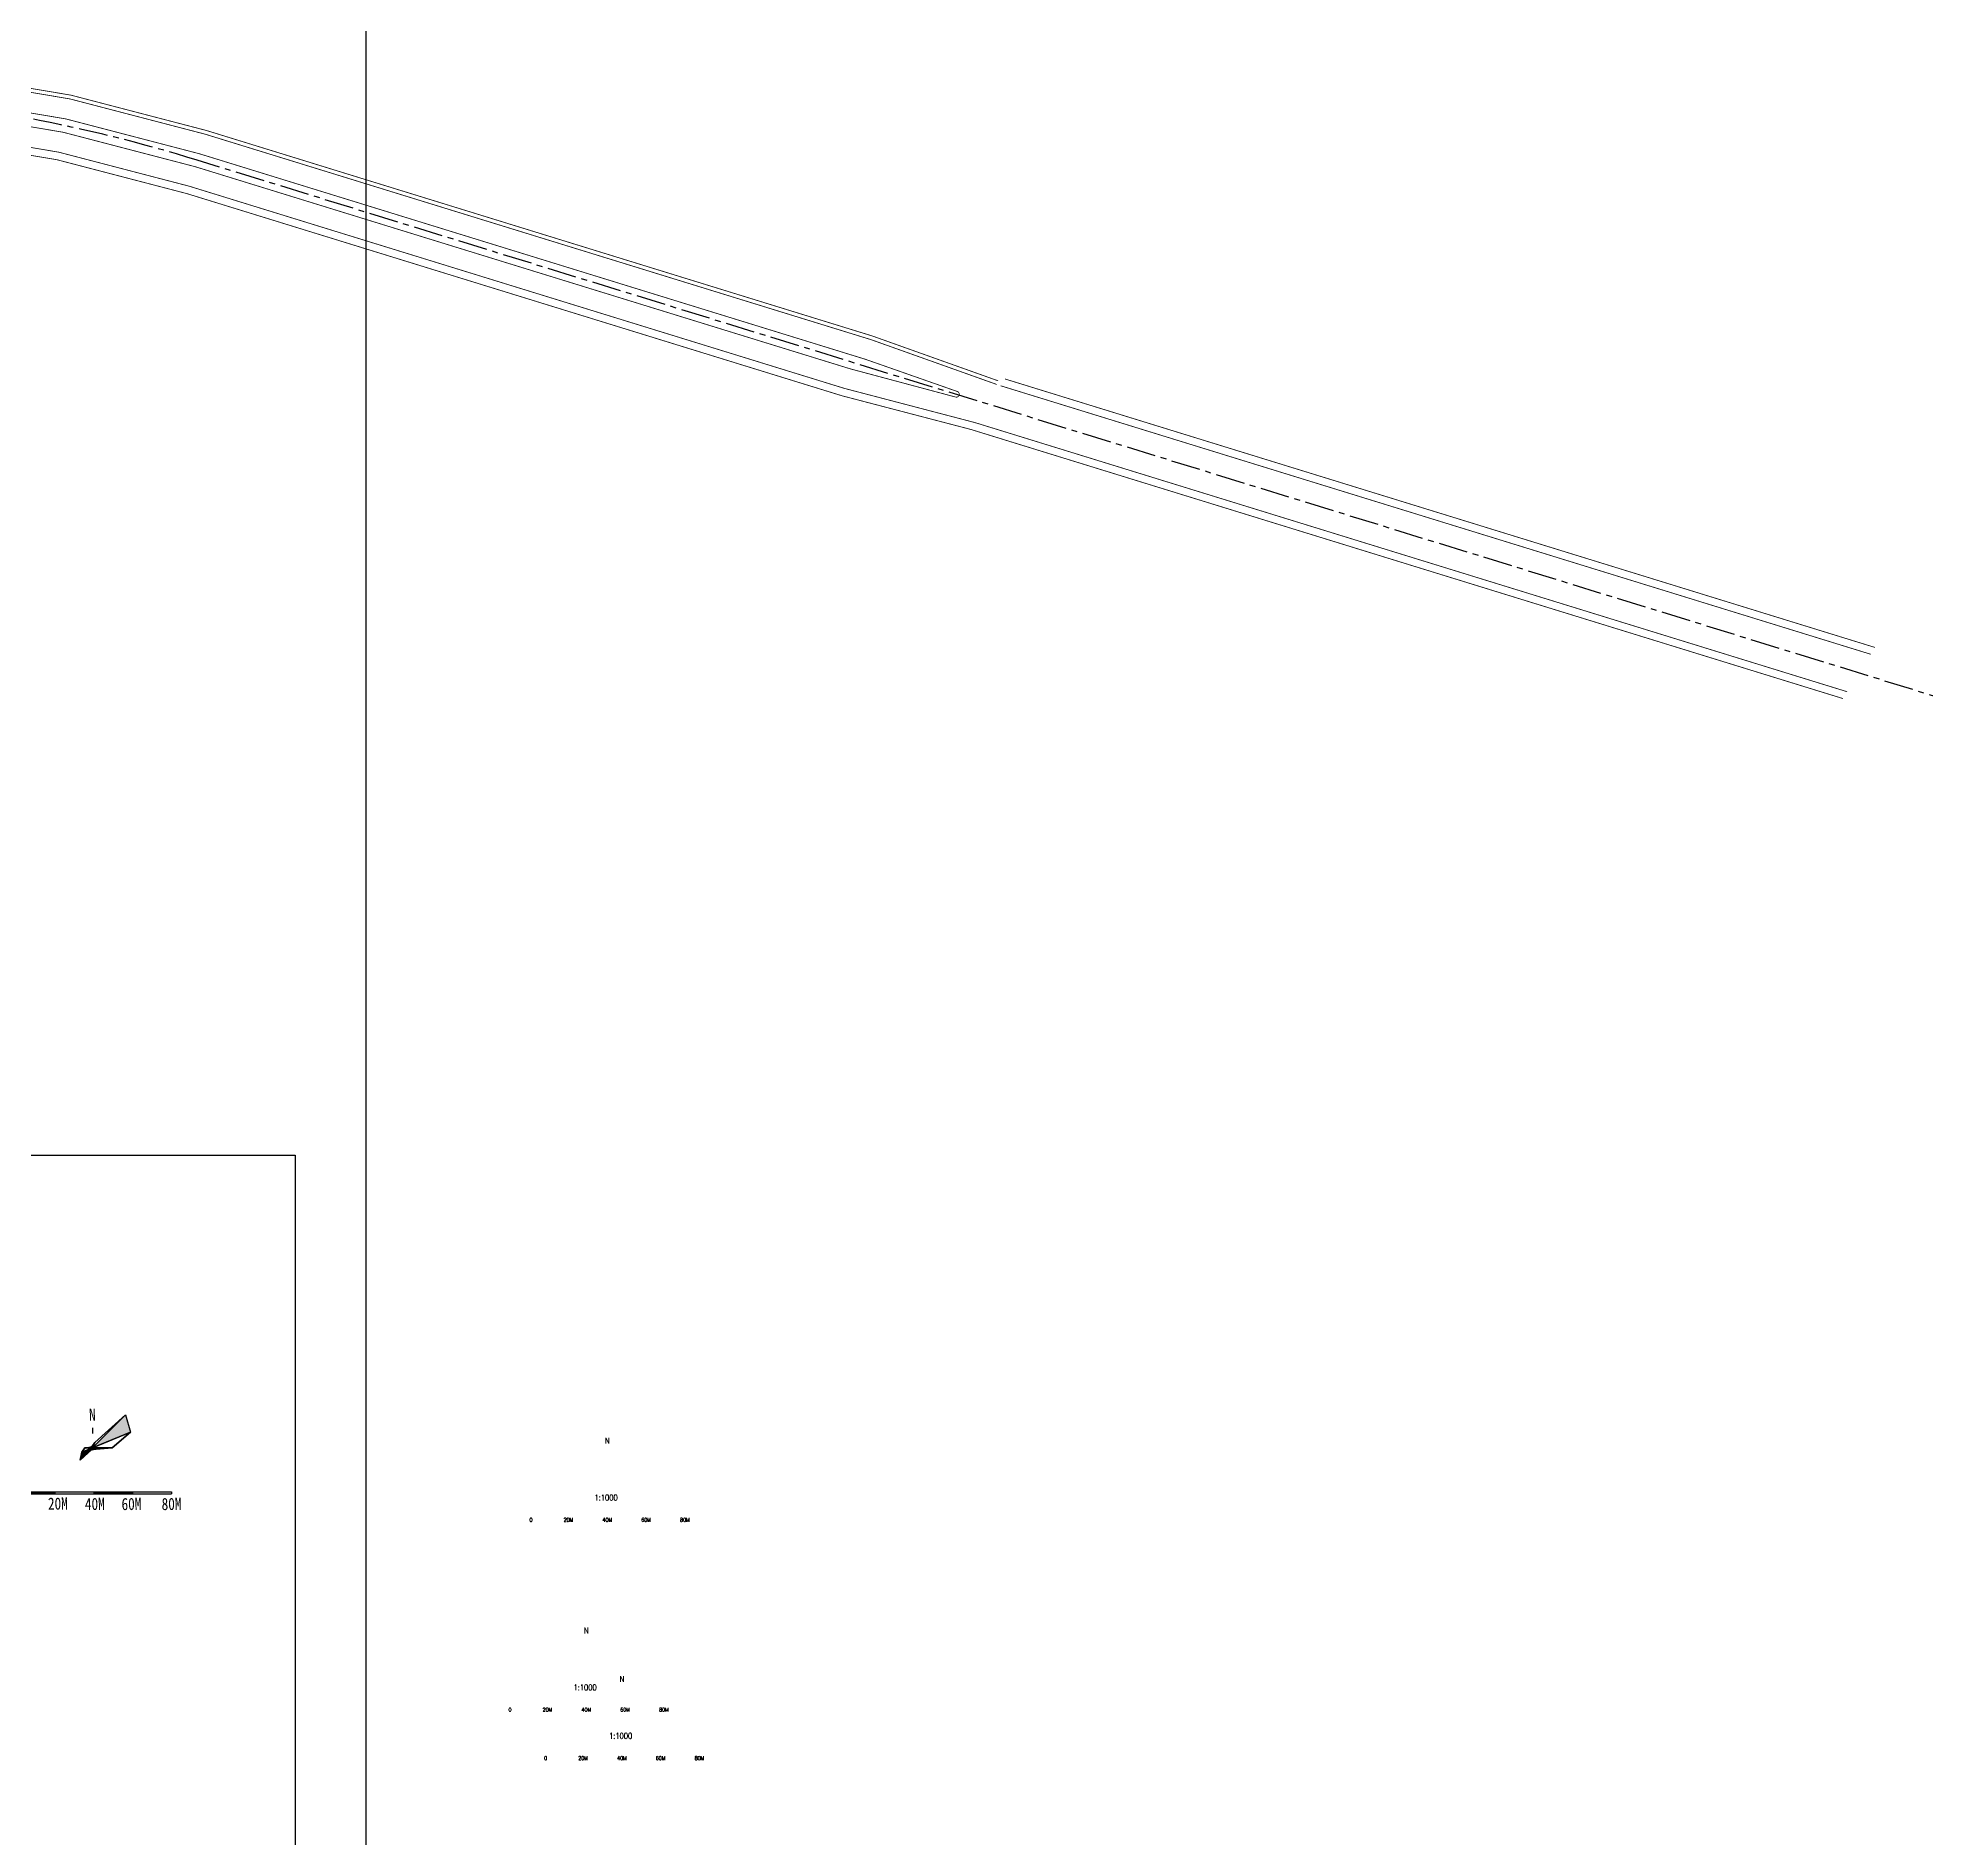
# Model space of a CAD drawing. Extents: x 10519 to 17598, y -625 to 2857.
# Drawn here: x 14240 to 15212, y 754 to 1681 of the extents above; entities that cross this region are included whole.
import ezdxf

# ---------------------------------------------------------------- set-up
doc = ezdxf.new("R2010")
doc.units = 0
doc.header["$MEASUREMENT"] = 0
doc.linetypes.add('CENTER', pattern=[2, 1.25, -0.25, 0.25, -0.25])
doc.linetypes.add('CENTERX2', pattern=[4, 2.5, -0.5, 0.5, -0.5])
doc.layers.get('0').update_dxf_attribs({"linetype": 'CONTINUOUS'})
for name, color, linetype in [('00000衢化东路中线', 1, 'CENTER'), ('00000道路边线', 2, 'CONTINUOUS'), ('000道路名称', 6, 'CONTINUOUS'), ('TYBZ', 7, 'CONTINUOUS')]:
    doc.layers.add(name, color=color, linetype=linetype)
doc.styles.add('HZ', font='txt8.shx', dxfattribs={"width": 0.8, "bigfont": 'hz.shx'})
doc.styles.add('黑体', font='SIMHEI.TTF', dxfattribs={"width": 0.8})

msp = doc.modelspace()

# ---------------------------------------------------------------- hatches: boundary and pattern name
h = msp.add_hatch()
h.set_pattern_fill('ANSI31', color=256, style=0)
h.set_pattern_definition([(45, (14337.52562, 862.4861), (-0.08838835, 0.08838835), [])])
h.paths.add_polyline_path([(14229.25, 932.41), (14229.25, 931.34), (14249.25, 931.34), (14249.25, 932.41)])
h.paths.add_polyline_path([(14269.25, 932.41), (14269.25, 931.34), (14289.25, 931.34), (14289.25, 932.41)])

# ---------------------------------------------------------------- linework, layer by layer
at = {"color": 7}
for p, q in [((14285.63, 972.07), (14262.29, 948.73)), ((14285.63, 972.07), (14288.06, 963.13)), ((14288.06, 963.13), (14263.11, 952.8)), ((14262.29, 948.73), (14263.11, 952.8)), ((14264.66, 955.1), (14267.73, 955.48)), ((14264.66, 955.1), (14278.66, 955.1)), ((14270.5, 954.33), (14267.73, 955.48)), ((14267.95, 955.8), (14268.28, 955.94)), ((14269.36, 954.39), (14267.95, 955.8)), ((14267.95, 955.8), (14268.66, 955.1)), ((14269.8, 957.87), (14268.27, 954.17)), ((14268.66, 954.1), (14268.27, 954.17)), ((14269.04, 954.25), (14268.28, 955.94)), ((14268.66, 956.1), (14269.8, 957.87)), ((14268.66, 955.1), (14268.66, 956.1)), ((14268.66, 955.1), (14268.66, 954.1)), ((14269.04, 954.25), (14269.36, 954.39))]:
    msp.add_line(p, q, dxfattribs=at)
for p, q in [((14269.8, 957.87), (14285.63, 972.07)), ((14278.66, 955.1), (14288.06, 963.13)), ((14262.29, 948.73), (14268.27, 954.17)), ((14264.66, 955.1), (14263.11, 952.8)), ((14267.73, 955.48), (14267.95, 955.8)), ((14268.28, 955.94), (14268.66, 956.1)), ((14268.66, 954.1), (14269.04, 954.25)), ((14269.36, 954.39), (14270.5, 954.33)), ((14270.5, 954.33), (14278.66, 955.1))]:
    msp.add_line(p, q)
at = {"linetype": 'Continuous'}
msp.add_line((14268.66, 965.34), (14268.66, 962.42), dxfattribs=at)
at = {"color": 7, "linetype": 'Continuous'}
for p, q in [((14229.25, 932.41), (14309.25, 932.41)), ((14229.25, 931.34), (14309.25, 931.34)), ((14249.25, 932.41), (14249.25, 931.34)), ((14269.25, 932.41), (14269.25, 931.34)), ((14289.25, 932.41), (14289.25, 931.34)), ((14309.25, 932.41), (14309.25, 931.34))]:
    msp.add_line(p, q, dxfattribs=at)
for points in [[(14268.66, 954.1), (14268.27, 954.17), (14262.29, 948.73), (14263.13, 952.81), (14264.66, 955.1), (14267.73, 955.48), (14267.95, 955.8), (14268.28, 955.94), (14268.66, 956.1), (14269.79, 957.83), (14285.63, 972.07), (14288.06, 963.13), (14278.65, 955.1), (14270.5, 954.33), (14269.36, 954.39), (14269.04, 954.25), (14268.66, 954.1), (14268.27, 954.17)], [(14268.66, 955.1), (14285.63, 972.07), (14288.06, 963.13)], [(14268.66, 955.1), (14285.63, 972.07), (14269.79, 957.83)], [(14268.66, 955.1), (14288.06, 963.13), (14278.65, 955.1)], [(14268.66, 955.1), (14262.29, 948.73), (14268.27, 954.17)], [(14268.66, 955.1), (14262.29, 948.73), (14263.13, 952.81)], [(14267.73, 955.48), (14268.66, 955.1), (14264.66, 955.1)], [(14267.95, 955.8), (14268.66, 955.1), (14267.73, 955.48)], [(14268.28, 955.94), (14268.66, 955.1), (14267.95, 955.8)], [(14268.27, 954.17), (14268.66, 955.1), (14268.66, 954.1)], [(14268.66, 956.1), (14268.28, 955.94), (14268.66, 955.1)], [(14268.66, 955.1), (14269.79, 957.83), (14268.66, 956.1)], [(14268.66, 955.1), (14270.5, 954.33), (14278.65, 955.1)], [(14268.66, 954.1), (14268.66, 955.1), (14269.04, 954.25)], [(14268.66, 955.1), (14269.36, 954.39), (14270.5, 954.33)], [(14268.66, 955.1), (14269.04, 954.25), (14269.36, 954.39)]]:
    msp.add_lwpolyline(points, close=True)
for points in [[(14285.63, 972.07), (14262.29, 948.73)], [(14288.06, 963.13), (14263.13, 952.81)], [(14267.73, 955.48), (14270.5, 954.33)], [(14269.36, 954.39), (14267.95, 955.8)], [(14269.8, 957.87), (14268.27, 954.17)], [(14268.28, 955.94), (14269.04, 954.25)]]:
    msp.add_lwpolyline(points)
at = {"color": 7}
for points, const_width in [([(14268.66, 945.33), (14268.66, 965.34)], 0.06), ([(14268.81, 964.27), (14268.81, 965.34)], 0.04), ([(14261.18, 955.1), (14276.13, 955.1)], 0.06)]:
    msp.add_lwpolyline(points, dxfattribs=dict(at, const_width=const_width))
at = {"color": 252}
for points in [[(14268.66, 955.1), (14285.63, 972.07), (14288.06, 963.13)], [(14268.65, 955.09), (14262.29, 948.73), (14268.64, 955.09), (14263.12, 952.81)], [(14267.73, 955.48), (14268.66, 955.1), (14264.66, 955.1)], [(14268.28, 955.94), (14268.66, 955.1), (14267.95, 955.8)], [(14268.66, 954.1), (14268.27, 954.17), (14268.65, 955.09), (14268.27, 954.17)], [(14278.65, 955.1), (14270.5, 954.33), (14268.65, 955.1), (14270.5, 954.33)], [(14268.66, 955.1), (14269.79, 957.83), (14268.66, 956.1)], [(14269.36, 954.39), (14269.04, 954.25), (14268.66, 955.09), (14269.04, 954.25)]]:
    msp.add_solid(points, dxfattribs=at)
at = {"layer": '00000衢化东路中线', "color": 6, "linetype": 'CENTERX2', "ltscale": 6}
msp.add_line((15365.92, 1295.66), (14322.51, 1617.61), dxfattribs=at)
msp.add_arc((14086.64, 853.17), 800, 72.85236, 123.49692, dxfattribs=at)
at = {"layer": '00000道路边线', "const_width": 0.4}
for points in [[(14733.95, 1502.22), (14669.36, 1525.24), (14326.64, 1630.98, 0.224647), (13637.4, 1531.98), (13568.88, 1486.63, -0.417908), (13534.07, 1493.95), (13429.65, 1656.13, -0.410529), (13433.98, 1676.76), (13440.5, 1681.07)], [(14734.63, 1504.1), (14669.99, 1527.14), (14327.23, 1632.9, 0.224647), (13636.3, 1533.64), (13567.78, 1488.3, -0.417908), (13535.75, 1495.03), (13431.33, 1657.21, -0.410529), (13435.08, 1675.09), (13441.6, 1679.4)], [(14666.07, 1515.26), (14323.54, 1620.95, 0.224647), (13643.2, 1523.22), (13573.33, 1476.98, 1), (13577.19, 1471.15), (13647.06, 1517.38, -0.224647), (14321.48, 1614.26), (14658.38, 1510.31)], [(13756.6, 1148.31, -0.065136), (13825.18, 1003.38, 0.065136), (13756.6, 1148.31), (13576.29, 1428.36, -0.410529), (13583.52, 1462.74), (13652.85, 1508.63, -0.224647), (14318.38, 1604.23), (14655.47, 1500.22), (14721.81, 1482.84, -0.010771), (14723.88, 1482.25), (15171.6, 1344.11)], [(13758.28, 1149.39, -0.065136), (13827.08, 1003.99, 0.065136), (13758.28, 1149.39), (13577.99, 1429.42, -0.410529), (13584.06, 1458.3), (13655.06, 1505.29, -0.224647), (14317.2, 1600.41), (14654.43, 1496.36)], [(14665.89, 1515.33), (14713.65, 1498.6, -0.963177), (14712.77, 1495.74), (14658.18, 1510.36)], [(15169.41, 1340.6), (14721.69, 1478.74, 0.010953), (14719.59, 1479.34), (14654.43, 1496.36)]]:
    msp.add_lwpolyline(points, format="xyb", dxfattribs=at)
for points in [[(15183.72, 1363.39), (14736, 1501.54)], [(15185.91, 1366.9), (14738.19, 1505.05)]]:
    msp.add_lwpolyline(points, dxfattribs=at)
at = {"layer": 'TYBZ'}
for points in [[(13072.07, 1822.21), (14409.24, 1822.21), (14409.24, -50.46), (13072.07, -50.46)], [(14372.81, 1105.71), (14372.81, 256.71), (13183.81, 256.71), (13183.81, 1105.71)]]:
    msp.add_lwpolyline(points, close=True, dxfattribs=at)

# ---------------------------------------------------------------- texts
at = {"style": 'HZ', "width": 0.8}
for s, p in [('N', (14532.41, 957.21)), ('1:1000', (14526.91, 927.95)), ('N', (14521.6, 859.52)), ('N', (14539.91, 834.59)), ('1:1000', (14516.1, 830.27)), ('1:1000', (14534.42, 805.33))]:
    msp.add_text(s, height=3, dxfattribs=at).set_placement(p)
at = {"color": 7, "style": 'HZ', "width": 0.8}
for s, p in [('0', (14493.48, 916.99)), ('20M', (14511.08, 916.99)), ('40M', (14531.08, 916.99)), ('60M', (14551.01, 916.99)), ('80M', (14571, 916.99)), ('0', (14482.67, 819.31)), ('20M', (14500.27, 819.31)), ('40M', (14520.27, 819.31)), ('60M', (14540.2, 819.31)), ('80M', (14560.19, 819.31)), ('0', (14500.99, 794.38)), ('20M', (14518.59, 794.38)), ('40M', (14538.59, 794.38)), ('60M', (14558.51, 794.38)), ('80M', (14578.51, 794.38))]:
    msp.add_text(s, height=2, dxfattribs=at).set_placement(p)
at = {"layer": '000道路名称', "color": 0, "style": '黑体', "width": 0.8}
for s, p in [('N', (14266.85, 968.94)), ('20M', (14245.71, 923.18)), ('40M', (14264.73, 923)), ('60M', (14283.57, 923)), ('80M', (14304.2, 923))]:
    msp.add_text(s, height=6.25, rotation=0.80947, dxfattribs=at).set_placement(p)

doc.saveas('drawing.dxf')
